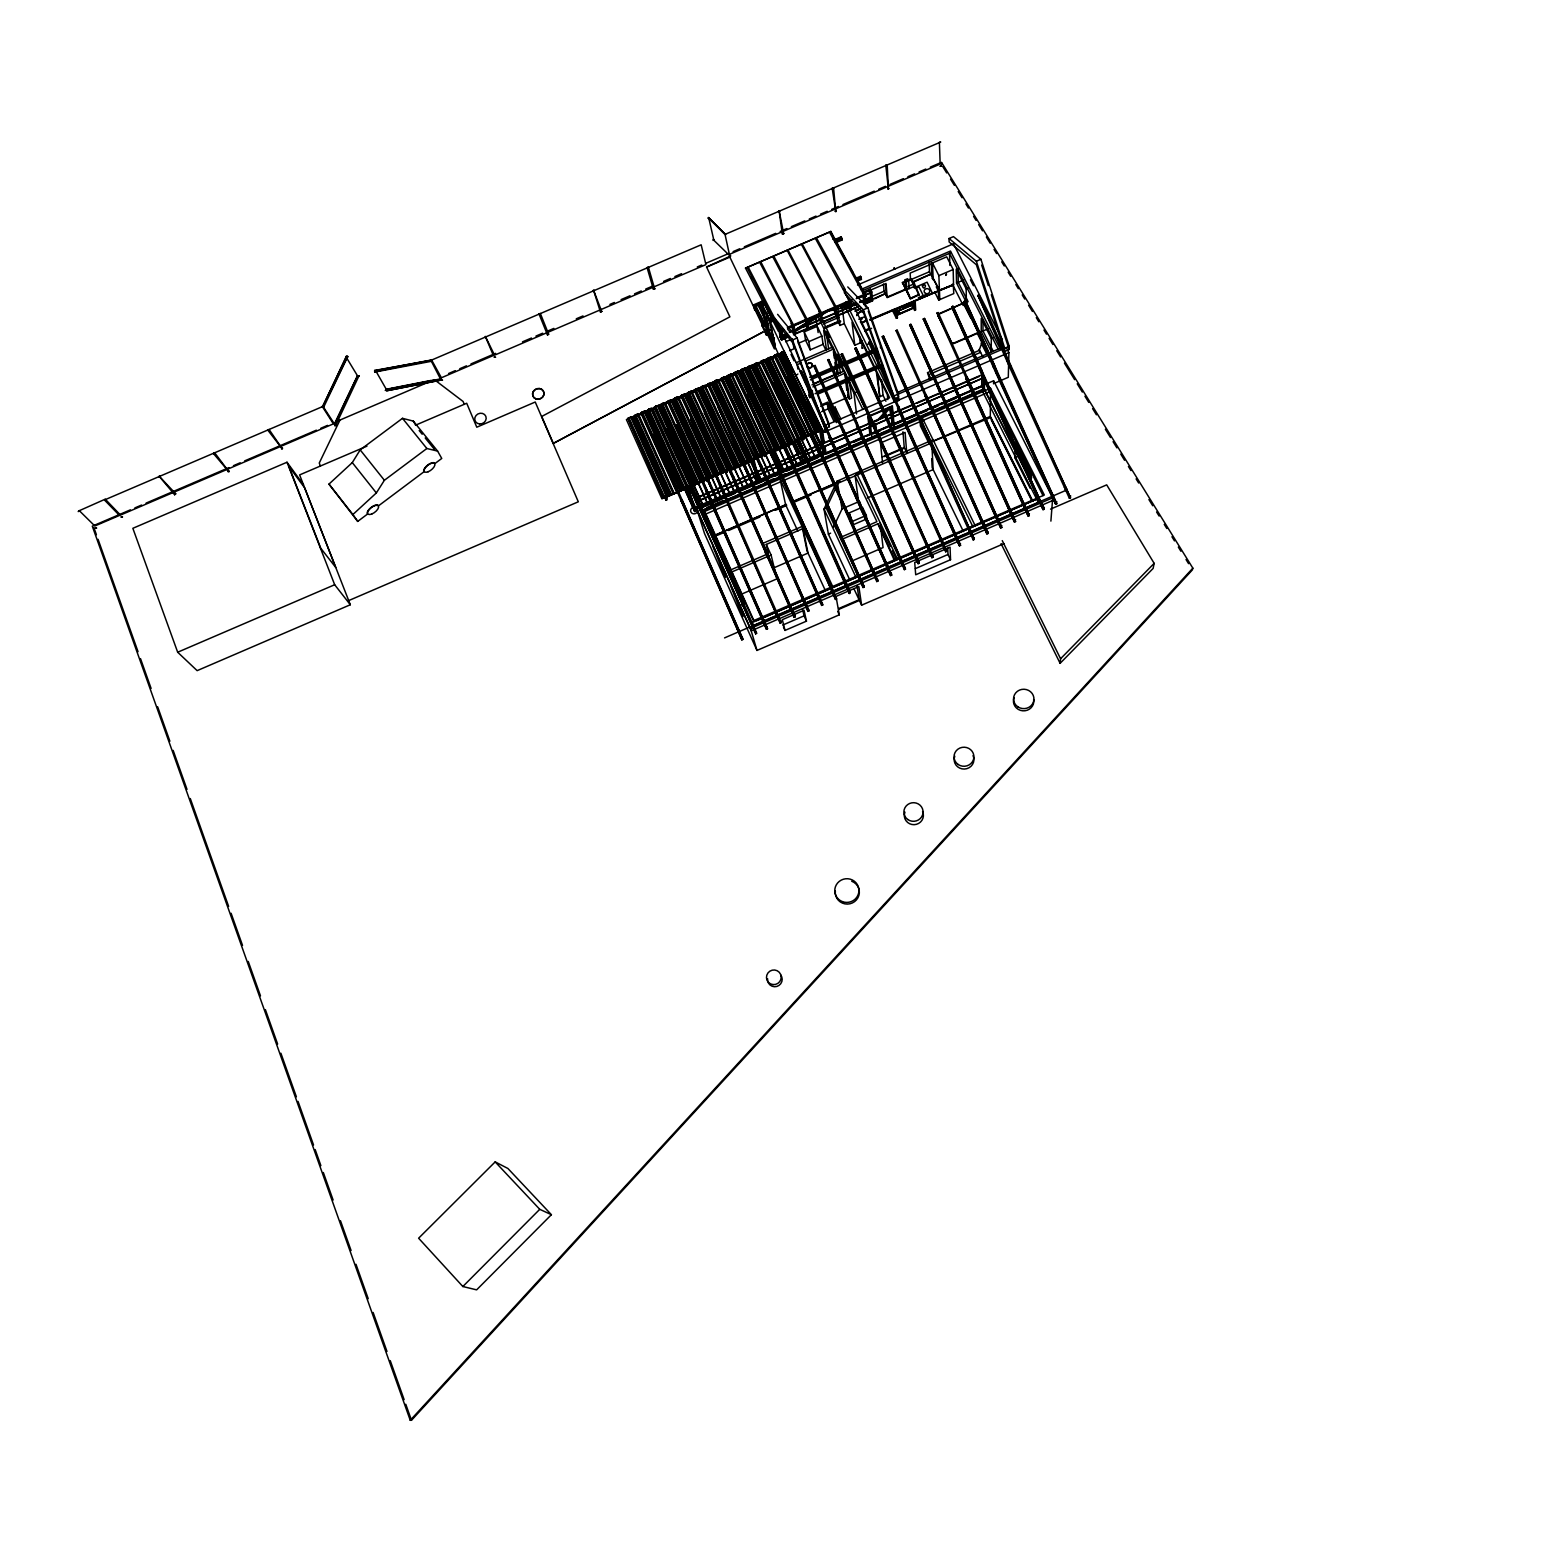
<?xml version="1.0" encoding="UTF-8"?>
<svg xmlns="http://www.w3.org/2000/svg" width="1562" height="1562" viewBox="0 0 1562 1562"><rect width="100%" height="100%" fill="white"/><g stroke="black" fill="none" stroke-linecap="round" stroke-linejoin="round"><path stroke-width="1.5" d="M1029.319 515.616L967.073 376.872L965.941 378.902L1028.167 516.124L1029.319 515.616L938.137 312.556L936.907 313.396L938.137 312.556M982.166 390.656L1038.418 502.691L752.318 626.362L699.425 508.743L696.027 497.907L982.888 374.353L984.431 377.438L697.589 501.519L696.183 498.356L912.325 405.261M982.947 525.125L924.88 395.049L926.012 394.561L984.099 524.442L988.082 533.443L986.93 533.95L982.947 525.125L984.099 524.617M982.986 319.917L982.986 331.007L992.963 350.708L991.206 351.47L981.229 331.769L981.229 318.453L991.323 338.368L991.206 351.47M1017.213 454.952L984.411 389.68L984.431 380.093M653.424 289.302L654.693 288.755L653.424 289.302L647.078 267.61L648.406 267.219L647.117 267.785M654.732 289.087L648.406 267.219M986.93 533.95L896.022 330.675L897.174 330.187L988.082 533.443M990.191 417.698L933.119 441.343M1032.775 501.109L990.308 416.429L990.542 388.274L704.696 511.457L707.566 520.79M863.005 348.15L861.912 348.326L862.068 340.614M993.569 383.842L993.608 380.757L696.691 508.665L704.54 533.579L756.984 650.436L839.302 614.823L836.002 596.43L858.846 586.551L861.619 605.177L1003.995 543.596M786.604 378.004L787.756 377.223L877.942 581.064L876.79 581.572L815.442 443.725L786.604 378.004L787.756 377.223M600.433 312.01L601.702 311.463L600.433 312.01L593.501 290.044L601.702 311.463M983.299 378.453L981.737 375.368L981.756 386.068L983.279 389.133L983.299 377.926L951.688 307.031L952.918 306.211L1044.197 509.192L1043.065 509.681L983.299 378.18L984.431 377.692L1039.199 498.18L1038.066 498.668M995.814 372.771L964.301 301.31L965.433 300.822L1056.791 503.745L1055.658 504.233L995.814 372.771L996.966 372.049L994.428 365.098L965.433 300.822M982.264 375.895L983.396 375.368L981.893 370.506L952.918 306.211M996.693 519.17L909.689 324.798L910.822 324.31L1001.828 527.507L1000.676 527.995L996.693 519.17L997.845 518.506L910.822 324.31M386.4 389.953L385.248 390.48L386.439 389.778M375.427 370.936L374.997 372.01L374.665 370.428L432.166 360.158L374.646 371.717L374.665 370.428M1000.676 527.995L909.689 324.798M949.052 238.517L976.348 261.245L1004.737 348.248L1004.678 351.45L1009.15 349.517L1009.228 346.315L980.916 259.272L953.464 236.623L949.052 238.517L949.13 241.973L976.367 264.739L1003.917 349.166M540.393 313.669L539.007 313.903L540.354 313.493L548.652 334.19L547.481 334.873L548.652 334.19M1006.729 348.346L1008.915 352.602L1008.291 377.301L994.857 383.08M1009.482 366.894L977.929 295.452L979.081 294.964L1070.536 497.809L1069.384 498.298L1009.482 366.894L1010.614 366.152L1009.579 364.102L1008.427 364.61M1010.438 513.234L923.337 318.921L924.489 318.433L1015.573 521.571L1014.441 522.059L1010.438 513.234L1011.59 512.551L924.489 318.433M1030.237 488.359L1014.831 457.666L1015.32 443.276L1030.979 474.36L1030.608 481.369M800.31 371.815L801.443 371.326L800.31 371.815L890.574 575.597L891.726 575.109L801.443 371.326M1014.441 522.059L923.337 318.921M346.315 356.39L347.682 356.312L346.373 356.214L322.573 407.252L347.623 356.644L346.491 356.858M347.623 356.644L323.685 407.135L322.241 406.413L323.51 406.354M1028.167 516.124L937.005 313.044M905.491 569.154L846.487 436.872L842.836 431.913L813.978 366.25L815.13 365.449L905.491 569.154L904.339 569.642L844.339 435.271M815.13 365.449L813.978 366.25M898.97 310.701L912.208 305L898.97 310.701L899.204 313.864L912.403 308.183L912.208 305M920.35 413.051L982.869 386.107L1040.175 500.66L1037.988 496.306M1043.065 509.681L951.785 306.699M1056.791 503.745L996.966 372.283M1050.894 521.122L1052.69 497.829L993.608 380.757M1055.658 504.233L964.301 301.31M827.665 360.061L828.817 359.572L827.665 360.061L918.124 563.687L919.276 563.199L828.817 359.572M1064.366 487.305L1065.518 486.817L1066.534 488.808L1065.362 489.492M1069.384 498.298L1070.712 495.915M841.313 354.496L842.484 353.676L933.041 557.243L931.889 557.732L870.229 420.119L841.313 354.496L842.484 353.676M1050.543 509.134L1106.697 484.864L1154.162 563.355L1153.127 568.431L1060.11 663.323L1060.578 658.754L1002.257 540.628M854.98 348.619L856.171 347.799L946.806 551.288L945.654 551.796L883.916 414.242L854.98 348.619L856.171 347.799M868.706 342.41L869.839 341.922L868.706 342.41L959.419 545.841L960.571 545.353L869.839 341.922M882.315 336.865L883.506 336.045L974.317 539.398L973.185 539.886L911.271 402.449L882.315 336.865L883.506 336.045M899.849 308.983L900.61 307.812M903.949 306.64L905.413 306.113M907.034 306.035L905.98 305.898L907.561 305.449M910.412 303.829L911.857 303.536L910.763 303.77M896.022 330.675L897.174 330.187M708.562 218.641C709.656 215.576 706.395 219.344 709.031 217.977L725.588 234.827L725.354 233.831M941.574 164.674L941.495 162.331L1192.841 568.158L1192.411 569.837L411.47 1420.288L410.259 1420.307L92.295 526.16L130.388 509.856M887.216 165.299L885.81 165.221L887.216 165.142L888.407 189.275L885.81 165.377M887.626 188.787L888.993 188.533M833.581 188.28L832.175 188.182L833.581 188.104L835.787 211.827L832.234 188.494M782.308 233.909L783.675 233.675L782.308 233.909L779.087 210.597L783.675 233.675M432.049 359.885L701.162 244.804L705.926 264.603L494.568 355.16L485.333 336.377L493.377 355.492L441.402 377.77L431.405 359.65L431.073 361.017L431.561 359.963L374.841 370.741M979.081 294.964L977.832 295.804M929.8 379.644L927.535 372.654L979.12 350.454L981.932 342.683M346.491 356.683L322.436 406.706L323.627 406.51M807.905 402.469L821.71 431.776L822.842 431.307L784.241 351.372A3.046 1.523 -26.8 0 0 781.117 352.778A3.026 1.523 -26.8 0 1 777.817 354.223A3.026 1.523 -26.7 0 0 774.479 355.648A3.026 1.523 -26.7 0 1 771.159 357.073A3.026 1.523 -26.6 0 0 767.821 358.499A3.026 1.523 -26.6 0 1 764.521 359.924A3.026 1.523 -26.5 0 0 761.182 361.369A3.026 1.523 -26.5 0 1 757.863 362.794A3.026 1.523 -26.4 0 0 754.524 364.219M933.022 439.762L837.134 481.096L824.014 509.075L828.387 534.106L849.943 580.205M833.483 527.077L842.094 508.861L837.134 481.096M855.644 576.554L824.014 509.075L826.298 508.099L838.13 483.185L931.772 442.807L933.158 469.576L867.398 497.946M334.444 423.849L357.425 375.817M358.752 376.286L335.928 424.805L334.698 424.376L357.542 375.876L359.28 375.817L357.718 376.169L346.217 357.21M339.969 420.061L319.253 463.035L320.405 465.984M666.876 496.306L663.03 498.141L627.924 418.479A3.026 1.523 -24.3 0 1 631.302 417.152A3.026 1.523 -24.4 0 0 634.621 415.726A3.026 1.523 -24.4 0 1 637.96 414.301A3.026 1.523 -24.5 0 0 641.299 412.856A3.026 1.523 -24.5 0 1 644.637 411.431A3.026 1.523 -24.6 0 0 647.957 410.005A3.026 1.523 -24.6 0 1 651.295 408.561A3.026 1.523 -24.7 0 0 654.634 407.135A3.026 1.523 -24.7 0 1 657.973 405.71A3.026 1.523 -24.8 0 0 661.292 404.265A3.026 1.523 -24.9 0 1 664.631 402.84A3.026 1.523 -24.9 0 0 667.95 401.414A3.026 1.523 -25 0 1 671.289 399.97A3.026 1.523 -25 0 0 674.628 398.544A3.026 1.523 -25.1 0 1 677.967 397.119A3.026 1.523 -25.1 0 0 681.286 395.674A3.026 1.523 -25.2 0 1 684.625 394.249A3.026 1.523 -25.2 0 0 687.944 392.823A3.026 1.523 -25.3 0 1 691.283 391.379A3.026 1.523 -25.4 0 0 694.602 389.953A3.026 1.523 -25.4 0 1 697.941 388.528A3.026 1.523 -25.5 0 0 701.26 387.103A3.026 1.523 -25.5 0 1 704.599 385.658A3.026 1.523 -25.6 0 0 707.937 384.232A3.026 1.523 -25.6 0 1 711.257 382.807L748.178 461.434A3.065 1.445 -25.5 0 0 751.537 459.97A3.085 1.445 -25.6 0 1 754.934 458.525A3.065 1.445 -25.6 0 0 758.312 457.061A3.085 1.445 -25.7 0 1 761.69 455.616A3.065 1.445 -25.7 0 0 765.068 454.151A3.085 1.445 -25.8 0 1 768.445 452.687A3.065 1.445 -25.8 0 0 771.823 451.242A3.085 1.445 -25.9 0 1 775.221 449.778A3.065 1.445 -25.9 0 0 778.579 448.333A3.085 1.445 -26 0 1 781.976 446.869A3.065 1.445 -26 0 0 785.354 445.424A3.085 1.445 -26.1 0 1 788.732 443.959A3.065 1.445 -26.1 0 0 792.11 442.515A3.085 1.445 -26.2 0 1 795.488 441.05A3.065 1.445 -26.2 0 0 798.865 439.605A3.085 1.445 -26.3 0 1 802.243 438.141A3.065 1.445 -26.3 0 0 805.621 436.696A3.085 1.445 -26.3 0 1 808.999 435.232A3.065 1.445 -26.4 0 0 812.377 433.787A3.085 1.445 -26.4 0 1 815.755 432.323A3.085 1.445 -26.5 0 0 819.132 430.878A3.085 1.445 -26.5 0 1 822.256 429.433L818.625 431.132L780.668 353.012L784.163 351.255M862.185 317.613L860.291 318.746M352.29 462.606L360.178 449.876L402.488 418.323L413.364 421.135L437.594 451.086L441.753 458.447L435.115 463.426A7.049 3.124 -38.4 0 0 427.91 464.91A7.049 3.124 -38.4 0 0 423.868 471.841L378.726 505.678A7.068 3.124 -37.5 0 0 371.307 507.318A7.068 3.124 -37.5 0 0 367.402 514.152L357.718 521.415L328.977 484.103L352.29 462.606L376.344 492.948L352.895 514.523L357.718 521.415M376.344 492.948L384.389 480.276L426.856 448.509L437.594 451.086M347.701 357.093L346.608 357.151M894.304 268.449C896.295 270.734 892.371 266.282 894.577 268.488M905.335 306.347L904.047 306.894M909.474 304.902L908.752 305.293M876.341 421.447L889.754 406.725L892.273 424.786M880.246 418.889L890.691 407.428M410.259 1420.307L1192.841 568.158M1060.578 658.754L1154.162 563.355M551.406 1214.689L476.625 1289.861L462.86 1286.522L418.616 1238.217L495.174 1161.894L507.904 1168.474L551.406 1214.689L539.749 1209.32L495.174 1161.894M462.86 1286.522L539.749 1209.32M666.915 496.404A3.085 1.445 -24.3 0 0 663.538 497.868A3.085 1.445 -24.2 0 1 661.937 498.864L626.401 419.592A3.026 1.523 -24.2 0 0 627.963 418.596L631.263 417.054L666.935 496.404A3.065 1.445 -24.3 0 0 670.313 494.959A3.085 1.445 -24.4 0 1 673.691 493.494A3.065 1.445 -24.4 0 0 677.088 492.03A3.085 1.445 -24.5 0 1 680.466 490.585A3.065 1.445 -24.5 0 0 683.863 489.121A3.085 1.445 -24.6 0 1 687.241 487.656A3.065 1.445 -24.6 0 0 690.619 486.212A3.085 1.445 -24.7 0 1 694.016 484.747A3.065 1.445 -24.7 0 0 697.394 483.283A3.085 1.445 -24.8 0 1 700.791 481.838A3.065 1.445 -24.8 0 0 704.169 480.374A3.085 1.445 -24.9 0 1 707.566 478.909A3.065 1.445 -24.9 0 0 710.944 477.464A3.085 1.445 -25 0 1 714.322 476A3.065 1.445 -25 0 0 717.7 474.536A3.085 1.445 -25.1 0 1 721.097 473.091A3.065 1.445 -25.1 0 0 724.475 471.626A3.085 1.445 -25.2 0 1 727.872 470.162A3.065 1.445 -25.2 0 0 731.25 468.717A3.085 1.445 -25.3 0 1 734.628 467.253A3.065 1.445 -25.3 0 0 738.006 465.808A3.085 1.445 -25.4 0 1 741.403 464.344A3.065 1.445 -25.4 0 0 744.781 462.879A3.085 1.445 -25.5 0 1 748.159 461.434M674.179 493.319L638.448 414.125L636.144 414.613L634.133 416L669.844 495.174M676.619 492.264L640.85 413.09L642.822 411.743L646.356 410.884L682.223 490.019L676.58 492.303A3.085 1.445 -24.4 0 1 674.237 493.319L669.805 495.213A3.085 1.445 -24.3 0 1 668.673 495.837L666.896 496.306M683.355 489.375L687.788 487.481L651.764 408.404L649.499 408.873L647.469 410.259L683.395 489.355A3.085 1.445 -24.5 0 1 682.223 490.019M667.501 401.629L703.72 480.608L709.304 478.343L673.027 399.442L667.462 401.668A3.026 1.523 -24.9 0 1 665.158 402.664L661.038 404.343L696.886 483.556A3.085 1.445 -24.7 0 1 695.773 484.181L693.997 484.63L657.934 405.593M710.437 477.718L714.869 475.824L678.435 396.943L676.151 397.412L674.12 398.798L710.476 477.679A3.085 1.445 -24.9 0 1 709.304 478.343M680.798 395.947L686.343 393.702A3.026 1.523 -25.2 0 0 687.456 393.077L691.81 391.203A3.026 1.523 -25.4 0 0 694.114 390.227L699.659 387.981L736.366 466.706L730.743 468.971M737.557 466.023L700.811 387.317L705.126 385.482A3.026 1.523 -25.6 0 0 707.43 384.506L712.975 382.26L749.897 460.868L744.273 463.153L707.488 384.467M714.556 381.265L751.088 460.204L755.461 458.33L718.383 379.781L716.138 380.249L714.556 381.265L751.537 459.97M726.291 376.54L720.746 378.785L757.843 457.295L763.428 455.05L726.291 376.54A3.026 1.523 -25.9 0 0 727.404 375.915L731.758 374.04L768.934 452.531A3.085 1.445 -25.8 0 0 771.316 451.496L776.939 449.231L739.607 370.819L734.062 373.064M741.189 369.823L778.13 448.567L782.503 446.693A3.085 1.445 -26 0 0 784.846 445.678L790.47 443.413L752.904 365.118L747.378 367.343A3.026 1.523 -26.2 0 1 745.074 368.32L741.189 369.823L778.598 448.333M754.016 364.473L758.371 362.618L795.976 440.875M811.928 434.002L774.03 355.863L776.041 354.515L779.497 353.676L817.492 431.776L811.869 434.041A3.085 1.445 -26.4 0 1 809.526 435.056L771.628 356.897L767.332 358.772A3.026 1.523 -26.6 0 1 766.2 359.397L760.674 361.623L798.416 439.82A3.085 1.445 -26.2 0 1 796.015 440.875L791.602 442.768M709.031 217.977L724.827 234.28M697.14 483.361L701.318 481.643M691.751 391.222L728.341 470.006L723.967 471.9A3.085 1.445 -25.1 0 1 722.835 472.525L717.212 474.809L680.837 395.908M705.067 385.502L741.872 464.168L737.498 466.062M766.2 359.397L803.981 437.594L798.358 439.859M809.526 435.056L805.113 436.95L767.372 358.733M901.977 307.558L902.582 306.953M908.44 304.512L909.338 304.18M911.603 303.77L911.447 303.887M695.773 484.181L659.691 405.163L655.864 406.14L654.127 407.389L690.17 486.426L693.977 484.63M796.835 374.821L797.87 374.06M867.574 344.401L868.628 343.64M785.569 334.776L782.132 337.919L785.959 335.557M789.396 332.394L834.791 313.24L834.264 309.335M818.976 315.133L793.594 330.832L792.715 325.111L759.581 262.104L760.674 261.635L794.511 326.946L793.379 327.415L791.114 323.119M809.116 321.967L820.421 314.958L820.226 313.63L807.339 322.319M824.599 312.38L827.919 310.33L835.279 309.549M784.612 338.153L788.322 335.85M857.889 304.453L828.309 311.131L793.496 331.632M768.426 452.589L764.56 454.425L727.443 375.876M763.017 331.984L553.319 443.413L763.037 332.081M851.739 561.09L883.057 547.579L880.207 522.821M753.821 620.563L1044.314 495.017L990.542 388.274M736.971 628.803L738.123 628.314L742.985 639.405L741.833 639.912L680.856 500.152L681.989 499.664L738.123 628.314M1050.64 493.241L1051.792 492.752M756.535 620.68L1036.856 499.059L750.853 623.121M737.889 630.853L739.041 630.365L737.947 631.009M751.947 622.34L752.864 624.39L751.752 625.054L755.657 633.938L756.34 631.829L755.657 633.938M678.103 424.356L677.01 425.118L678.103 424.356L767.547 628.783L766.395 629.291L762.51 620.407L763.603 619.743L709.285 495.955M780.219 623.316L780.941 621.188L780.219 623.316L776.314 614.432L777.427 613.768L776.49 611.718M705.536 412.563L704.442 413.344L705.536 412.563L795.175 616.853L794.023 617.341L790.118 608.458L791.231 607.813L736.756 484.122M803.883 602.346L805.016 601.839L747.69 471.353L719.242 406.667L718.11 407.155L807.827 611.386L808.979 610.879L719.242 406.667M763.252 470.201L762.1 470.728L760.284 465.945L761.436 465.437L818.82 595.883L817.707 596.547L821.632 605.412L822.783 604.924L732.949 400.77L731.836 401.551L732.949 400.77M746.656 394.874L836.568 598.949L835.416 599.457L831.492 590.573L832.624 589.909L746.656 394.874L745.543 395.674L746.675 395.166M774.069 383.1L864.157 587.019L863.005 587.527L859.061 578.662L860.193 577.999L774.069 383.1L772.917 383.901L774.069 383.393M872.826 572.532L873.978 572.043L816.36 441.792L815.208 442.28M890.574 575.597L886.63 566.752L887.743 566.088L801.423 371.639M900.376 560.621L901.528 560.133M927.926 548.731L929.058 548.223L871.225 418.167L870.073 418.655M941.691 542.775L942.823 542.287L856.132 348.131M969.201 530.885L970.334 530.377L883.448 336.377M982.947 524.93L984.099 524.442M996.693 518.994L997.845 518.506M1010.438 513.058L1011.59 512.551M1024.184 507.123L1025.336 506.615M1040.214 500.191L1037.89 501.636L1040.194 500.367L1044.197 509.192M1051.656 495.232L1052.808 494.744M1065.382 489.316L1066.534 488.808M751.752 625.054L752.864 624.39M762.51 620.407L763.603 619.743M776.314 614.432L777.466 613.944M790.118 608.458L791.231 607.813M803.903 602.502L805.016 601.839M818.82 595.883L817.707 596.547L763.076 472.798M831.492 590.573L832.624 589.909M859.061 578.662L860.193 577.999M872.846 572.707L873.978 572.043M886.63 566.752L887.743 566.088M900.395 560.797L901.547 560.309M927.926 548.906L929.058 548.223M941.691 542.951L942.823 542.287M969.201 531.06L970.334 530.377M1024.184 507.299L1025.316 506.81M1051.636 495.427L1052.788 494.939M724.553 637.901L1065.928 490.37M756.984 650.436L750.502 628.451L1052.69 497.829M1052.476 500.601L751.205 630.833L697.55 511.399M742.497 637.804L741.325 638.311L652.545 435.349L653.697 434.861L742.985 639.405M766.395 629.291L767.118 627.163M794.023 617.341L794.785 615.194M807.827 611.386L808.608 609.219M821.632 605.412L822.452 603.244M835.416 599.457L836.275 597.27M850.099 591.295L849.22 593.482L850.099 591.295L760.362 388.997L759.23 389.778L760.362 388.997M863.005 587.527L863.903 585.32M876.79 581.572L877.727 579.346M890.379 573.879L891.531 573.371M904.339 569.642L905.335 567.397M917.987 561.929L919.139 561.441M931.889 557.732L932.944 555.467M945.654 551.796L946.728 549.512M959.38 544.045L960.513 543.556M973.185 539.886L974.317 537.582M986.95 532.134L988.082 531.627M1000.715 526.179L1001.867 525.672M1014.499 520.224L1015.651 519.716M1028.265 514.269L1029.417 513.761M1043.182 507.806L1044.334 507.318M1055.795 502.359L1056.947 501.871M782.621 625.112L804.039 615.858L802.575 609.297M915.371 568.607L947.997 554.49L947.743 548.184M785.022 630.423L806.461 621.149L804.059 610.293L782.328 619.684L785.022 630.423L783.421 626.889M950.536 559.723L915.703 574.777L914.707 562.437L950.067 547.169L950.536 559.723L947.997 554.49M838.638 608.575L858.788 599.867M838.794 609.375L858.905 600.687M938.391 288.482L929.488 271.729L929.058 262.084M809.682 377.282L876.887 348.385M812.416 377.34L877.395 349.4M818.878 374.997L825.595 372.107M830.066 370.194L836.783 367.304M841.254 365.391L861.384 356.722M865.856 354.808L877.043 349.986L878.703 366.719M810.424 379.878L877.551 351.02L879.191 367.734M177.677 652.233L334.678 584.735L350.318 604.748L197.144 670.645L177.677 652.233L132.848 528.307L286.998 462.235L303.497 484.786M814.817 383.159L837.134 373.552L833.717 348.99L805.758 361.017M811.967 384.916L844.32 370.995L845.276 378.238M812.923 386.927L845.296 373.006L848.459 397.099L828.309 405.788M816.809 391.73L878.547 365.176M815.091 393.702L882.393 364.747L882.53 366.309L817.531 394.268M828.075 388.508L852.305 378.102M856.698 376.208L876.516 367.675M809.311 396.592L809.78 397.607L813.138 396.162M938.391 316.305L951.16 341.785A2.402 2.187 -6.5 0 0 954.343 342.82L978.378 332.472L963.539 303.106L939.582 313.415A2.382 2.167 -7.1 0 0 938.391 316.305L949.052 338.056M951.16 341.785L951.18 342.312A2.402 2.187 -6.5 0 0 954.343 343.328L978.398 332.979L978.378 331.866M981.229 331.769L988.434 328.664M821.319 404.87L827.88 402.059L836.978 421.115M820.694 406.335L827.255 403.523L836.392 422.658M856.542 413.891L853.926 393.155L856.152 392.199M847.522 395.127L849.416 399.071L851.583 398.134L848.888 377.125M991.323 338.368L993.1 337.607M821.553 411.685L828.075 408.873L827.255 403.523M837.173 421.818L835.123 407.057L837.271 421.76M927.535 372.654L928.941 374.607L980.604 352.368L979.276 350.454M861.892 342.215L854.785 345.261L852.032 322.26L876.38 372.225L879.777 396.728L883.038 395.323L881.534 379.839M898.443 392.082L999.953 348.365M819.074 427.246L820.187 426.758M828.934 423.732L829.383 426.699L824.892 428.632L824.424 425.665L828.934 423.732L797.108 337.997L777.603 314.333M828.133 424.317L889.637 397.822L845.257 306.699M847.756 286.92L867.886 307.831L898.365 394.054L898.599 397.119L894.128 399.032L893.855 396.006L1000.773 349.986L950.477 251.033L862.009 289.009M1004.737 348.248L1009.228 346.315M820.284 428.847L821.397 428.359L822.842 431.307M754.993 457.607L761.202 454.933M798.592 438.844L804.801 436.169M808.94 434.392L815.149 431.717L825.517 453.624L824.365 446.498M819.425 430.78L687.046 487.774L694.621 511.535L695.715 511.047L685.679 488.32L688.822 494.49M820.519 430.311L821.632 429.823M730.489 470.552L750.678 461.864M773.58 452.004L794.297 443.081M653.15 409.381L689.115 488.886L687.983 489.355L651.256 408.443M705.731 478.167L707.098 481.135L708.211 480.647L698.858 459.755M726.955 471.002L726.213 472.895L725.822 471.49M765.614 359.611L803.747 439.508L802.634 439.996L802.36 438.531M666.037 500.309L666.583 498.18L666.037 500.309L628.959 417.737M1008.915 352.602L822.764 432.772L824.248 441.909M695.031 495.584L695.754 493.729L695.031 495.584L698.605 500.562L701.67 510.481M719.438 485.06L720.219 483.205L719.438 485.06L776.275 614.276M746.558 471.861L747.69 471.353M775.182 459.521L774.322 461.434L775.826 464.812L776.958 464.305M802.634 447.708L801.736 449.622L859.041 578.487M830.086 435.876L829.149 437.829L886.611 566.576M842.66 430.468L843.792 429.98L845.491 434.802M828.778 359.885L857.499 424.063L856.542 426.016L918.124 563.687M883.78 412.758L884.932 412.27M911.173 400.946L912.325 400.458M938.567 389.153L939.699 388.665M952.254 383.256L953.386 382.768M980.76 370.995L981.893 370.506M993.295 365.586L994.428 365.098M1006.963 359.709L1008.115 359.201L1006.904 361.252M681.286 501.5L682.438 501.012M705.712 490.976L706.454 489.121L705.712 490.976L707.195 494.373L708.347 493.846M733.164 479.163L733.964 477.289L733.164 479.163L790.079 608.301M746.89 473.247L748.042 472.759M760.616 467.331L761.748 466.843M774.322 461.434L775.474 460.946M788.029 455.518L788.908 453.624L788.029 455.518L849.22 593.482M801.736 449.622L802.888 449.134M815.442 443.725L816.594 443.237M829.149 437.829L830.281 437.321M842.836 431.913L843.988 431.424M856.542 426.016L857.499 424.063M870.229 420.119L871.362 419.631M883.916 414.242L885.049 413.735M897.584 408.346L898.619 406.354L897.584 408.346L959.419 545.841M911.271 402.449L912.403 401.961M924.938 396.553L926.071 396.065M938.606 390.676L939.758 390.188M952.273 384.779L953.406 384.291M965.941 378.902L967.073 378.414M980.741 372.537L981.873 372.049M993.256 367.148L994.389 366.64M916.796 403.328L979.511 376.325M682.77 504.897L683.902 504.37M720.941 488.457L722.074 487.93M734.667 482.541L735.8 482.033L734.316 478.655M748.393 476.625L749.526 476.117M789.532 458.896L790.665 458.388L791.641 460.478L850.372 592.994M803.239 453L804.391 452.492M816.946 447.103L818.078 446.576M830.652 441.187L831.785 440.679M858.046 429.394L859.178 428.886L860.174 430.956L919.276 563.199M871.733 423.497L872.865 422.99M885.42 417.601L886.552 417.093M899.107 411.704L900.239 411.196L901.254 413.266L960.571 545.353M912.774 405.827L913.926 405.3M926.461 399.931L927.594 399.403M940.129 394.034L941.261 393.526M953.796 388.157L954.929 387.63M967.464 382.26L968.596 381.753M994.779 370.506L995.912 369.979M683.707 506.986L684.859 506.478M984.411 389.172L700.694 511.418L697.453 501.051L984.431 377.438M995.834 372.537L996.966 372.049M1009.482 366.64L1010.614 366.152M683.785 507.201L684.917 506.693M698.663 500.777L697.511 501.285L750.795 622.828M762.451 620.231L708.211 496.677L709.363 496.169M721.937 490.761L723.03 490.038M735.682 484.845L736.815 484.357M749.389 478.929L750.541 478.441M763.115 473.013L764.267 472.525M831.472 590.416L776.841 467.116L777.974 466.608M790.548 461.2L791.7 460.712M804.254 455.303L805.406 454.796M817.961 449.387L819.113 448.899M831.667 443.491L832.819 443.003M845.374 437.594L846.506 437.087M859.061 431.698L860.213 431.19M872.767 425.782L873.9 425.294M886.455 419.885L887.587 419.397M900.142 414.008L901.274 413.5M913.809 408.112L914.961 407.623M927.496 402.215L928.629 401.727M941.164 396.318L942.296 395.83M954.831 390.441L955.964 389.953M968.499 384.545L969.631 384.057M753.821 459.033L759.366 482.131L757.902 478.792L756.75 479.28L758.273 482.619L752.708 459.501M757.902 478.792L756.789 479.514L752.396 461.063M824.111 450.637L823.018 451.106L819.464 429.628M694.387 507.728L824.58 451.633L824.814 453.039M693.743 509.192L823.955 453.097M694.231 510.208L698.624 508.06M699.268 508.294L862.283 438.063M866.754 436.13L915.879 414.965M699.425 508.743L710.573 503.94M715.045 502.007L723.967 498.161M728.439 496.247L735.136 493.358M739.587 491.425L764.15 480.862M775.299 476.039L779.77 474.126M786.467 471.236L793.164 468.346M797.616 466.433L817.707 457.783M826.63 453.937L846.721 445.268M853.418 442.397L862.341 438.551M873.509 433.728L880.207 430.858M891.355 426.035L902.524 421.232M906.995 419.319L915.918 415.472M920.369 413.539L927.067 410.65M931.538 408.736L938.235 405.847M942.706 403.933L956.081 398.154M982.771 388.118L983.904 387.63M706.922 507.494L722.562 500.758M764.99 482.463L773.932 478.616M778.403 476.683L785.1 473.794M700.537 510.969L984.411 388.645L982.869 385.58L699.132 507.826L752.318 626.362M984.411 389.68L704.072 509.954L754.192 621.227M882.335 456.924L904.242 447.493L906.78 452.707M884.58 456.631L904.3 448.138L902.973 431.795M714.576 535.317L786.252 504.428M792.969 501.519L840.005 481.252M855.683 474.477L862.4 471.587M933.08 441.109L990.308 416.429M714.888 535.434L786.467 504.565M793.164 501.675L837.915 482.385M717.368 535.336L724.085 532.447M728.556 530.514L759.835 517.022M775.474 510.286L786.662 505.463M793.359 502.573L811.244 494.861M822.413 490.038L833.581 485.216M842.094 508.861L858.612 501.734L855.117 475.844L876.926 521.688L840.122 537.582M802.067 526.453L762.998 543.303L767.84 553.885L730.957 569.798M768.426 553.202L766.259 544.435L803.044 528.561L808.023 553.085L774.479 567.572M849.142 512.922L862.439 507.201L866.324 515.382L866.773 518.896L853.516 524.617L849.142 512.922L852.559 522.587M766.259 544.435L771.081 555.018L731.914 571.926L735.39 583.622M853.008 521.122L866.324 515.382M828.387 534.106L830.613 533.15M1014.831 457.666L1020.376 455.264L1031.701 477.777M841.117 539.691L877.942 523.797L894.948 559.567M741.11 594.341L776.958 578.858L771.081 555.018M79.467 510.618L105.357 499.118L104.634 500.191L119.493 515.44L94.852 526.003L79.252 510.618L78.217 511.594L79.369 510.735M322.182 406.745L105.552 499.508L120.489 515.089L333.389 423.868L322.241 406.413M725.451 234.222L940.734 142.044L939.387 142.279L940.168 164.069L729.805 254.196M134.859 507.923L141.595 505.053M146.067 503.12L228.97 467.604M233.46 465.691L240.177 462.801M244.668 460.888L316.364 430.175M320.835 428.242L327.571 425.372M336.533 421.525L432.869 380.249M448.567 373.533L455.284 370.643M459.755 368.73L466.491 365.84M470.963 363.926L495.603 353.363M522.509 341.844L531.47 338.017M535.942 336.084L542.658 333.214M547.149 331.281L553.866 328.41M576.28 318.804L582.997 315.934M609.883 304.414L614.374 302.481M621.09 299.611L630.052 295.765M634.543 293.851L641.26 290.962M645.731 289.048L652.467 286.178M663.655 281.375L670.391 278.485M674.862 276.572L681.579 273.682M697.277 266.965L701.748 265.052M706.239 263.138L728.634 253.532M733.125 251.619L739.841 248.729M744.332 246.816L775.689 233.363M780.18 231.449L786.897 228.56M791.387 226.646L804.82 220.886M809.311 218.973L816.028 216.083M820.499 214.17L827.235 211.28M831.706 209.367L838.443 206.496M842.914 204.563L874.29 191.13M878.762 189.217L885.478 186.327M889.969 184.414L903.422 178.654M907.893 176.721L914.61 173.851M919.1 171.937L925.817 169.047M930.308 167.134L939.27 163.288M553.319 443.413L541.702 416.468L729.884 316.832L706.571 267.004L730.762 255.914L729.649 256.676L763.252 326.888M706.59 267.102L730.215 256.988M830.847 231.566L745.504 268.137L830.828 231.43L866.051 296.214L864.938 296.682L829.852 232.836L830.828 231.43M832.976 239.181L834.069 238.713L830.945 232.367M834.459 239.689L841.059 236.858L841.82 238.42L835.221 241.231L835.455 242.813L842.016 240.001L841.43 237.639L834.83 240.47M366.953 446.146L299.611 474.907L350.318 604.748M415.57 425.176L466.706 403.25L476.781 427.207L535.239 402.02L578.311 501.792L348.697 600.589M754.68 310.213L753.567 304.883L762.432 301.075M755.09 305.391L763.759 301.212M765.946 326.751L761.104 302.442L765.126 300.724M754.016 305.84L763.838 301.622M761.28 303.301L768.66 334.288L766.493 335.225L762.822 327.454L760.596 315.583L764.267 323.373L756.067 306.406L762.705 303.555M763.798 304.395L758.741 306.562L763.115 304.239M770.71 315.973L765.048 304.063L762.412 305.176L766.688 326.77M759.64 306.874L765.575 304.297M856.054 278.192L860.467 276.298L861.228 277.88L861.404 279.422L856.991 281.316M856.445 278.973L860.838 277.099M856.835 279.774L861.228 277.88M769.012 319.097L773.405 317.203M769.187 319.956L772.253 318.628M765.653 331.066L767.821 330.129L764.15 322.338L761.963 323.275L766.493 335.225M769.48 320.327L772.546 318.999A2.597 1.152 -26.3 0 0 770.3 320.971A2.597 1.152 -26.3 0 0 772.292 321.499M772.858 320.757L770.222 321.889L772.78 320.327M857.499 285.026L953.484 243.809L1002.394 339.813M861.092 289.731L862.204 289.263M862.439 290.727L951.278 252.595M767.684 331.788L775.357 345.827L768.348 316.793M767.977 332.14L770.613 330.07L767.606 331.359L775.455 348.443L774.381 348.892L765.224 329.523M862.634 292.543L870.424 289.204L871.791 291.977L872.67 300.783L863.864 304.57M862.673 292.992L869.585 290.024L870.952 292.816L858.221 298.283M933.217 279.871L932.475 262.943L946.728 256.832L953.171 269.504L953.542 284.714L938.371 291.04L938.723 300.06L953.777 293.578L953.269 284.46L870.19 320.23M864.079 292.895L886.025 283.464L887.216 297.62L905.882 289.614M932.065 263.705L910.138 273.116L910.587 280.242M782.835 329.27L778.403 331.3L745.464 268.02M787.326 327.473L852.091 299.514M856.601 297.717L865.524 293.89M829.617 309.608L835.104 308.202M783.87 329.738L779.965 331.417L781.566 340.028L780.043 331.847M787.775 328.059L850.411 301.173L851.388 309.471L850.04 306.699M856.23 298.674L871.791 291.977M788.849 328.059L850.47 301.603M748.51 267.707L781.937 332.335L780.824 332.823L747.417 268.176M819.132 311.072L821.436 315.368L822.569 314.899L788.322 250.642M844.573 292.25L850.45 302.911L851.563 302.442L851.017 300.119M919.061 294.554L910.314 298.322L905.706 287.486L905.179 279.754L907.6 278.719L908.674 280.887L909.182 288.599L908.108 286.451L914.453 283.718L919.061 294.554L910.353 299.006L902.426 282.488L911.154 278.739L914.453 283.718M864.587 299.611L884.072 291.235L883.448 284.128M902.485 283.191L929.488 271.729M915.527 285.866L906.78 289.634L906.253 281.921L908.674 280.887M786.936 333.799L780.141 336.709L781.469 339.501L788.419 336.513M855.82 304.219L835.67 312.869L837.017 315.641M859.666 302.559L871.264 297.581M785.51 334.873L780.239 337.236L779.067 330.968M803.102 327.317L851.505 306.523M862.497 301.798L871.303 298.03M872.455 299.182L885.459 293.597L887.177 297.073L906.682 288.697M913.614 281.511L930.913 274.072L939.426 290.005M874.681 298.791L885.459 293.597M913.633 282.058L930.913 274.072M859.1 306.152L794.16 334.053L791.485 323.568L792.832 331.261M872.611 300.353L864.879 303.672L864.001 295.335M789.044 336.709L781.547 339.911L780.219 337.138M793.437 334.815L857.265 307.402M804.176 331.905L817.18 326.321L821.866 336.064L823.096 344.304L810.17 349.868L805.543 340.184L804.176 331.905L808.843 341.648L810.17 349.868M823.525 323.959L838.97 317.32M855.136 310.838L861.345 308.183M855.195 311.385L859.334 309.588M932.045 278.466L933.139 278.016M785.666 341.727L790.06 339.833M939.797 299.592L938.879 275.634L953.171 269.504M774.654 318.062L792.5 339.969L797.108 337.997M914.121 287.779L927.106 282.195L932.338 293.109M843.304 288.833L863.298 309.803L867.886 307.831M976.348 261.245L980.916 259.272M823.935 327.61L837.154 321.928M915.703 288.306L918.944 286.9L923.259 295.53L918.397 297.62M824.99 327.63L840.551 320.932M825.087 328.293L840.649 321.616M320.249 547.579L335.732 567.455L304.668 487.891L288.872 466.316L320.464 547.481M798.455 343.289L807.32 339.481M835.924 307.382L837.622 320.64L839.965 325.443L844.261 323.607L842.191 307.324M858.788 319.214L865.485 316.344M808.843 341.648L821.866 336.064M632.024 418.323L654.185 408.795M658.617 406.901L784.983 352.602L785.413 354.535M910.607 298.498L918.573 294.867M645.36 412.739L654.224 408.912M680.837 397.49L671.972 401.297L688.901 438.102M691.907 392.726L707.43 386.068M718.5 381.304L760.616 363.204M765.087 361.291L766.181 360.822M771.706 358.44L785.003 352.739M789.65 350.649L794.023 348.775L792.266 338.876M869.956 319.351L939.172 290.512M870.014 319.878L953.542 284.714M957.994 268.469L958.267 282.292L968.108 301.681L966.37 302.442L956.549 283.034L963.695 279.949M953.562 285.045L939.172 290.181M896.217 310.545L898.287 314.723L913.38 308.222L912.989 301.837M864.782 330.383L869.019 328.547M864.84 330.89L869.37 328.918M865.075 331.144L871.596 328.332M896.334 318.277L897.408 317.808L896.725 308.925L895.631 309.393L896.334 318.277L892.214 309.92M914.629 310.408L915.703 309.94L915.156 300.997L914.082 301.466L914.629 310.408L912.559 306.25M966.37 302.442L966.175 288.833L967.932 288.072M796.21 362.716L832.761 346.998M801.462 362.853L797.167 364.707L797.928 369.101M694.602 494.236L666.33 429.706L667.423 428.945L756.809 633.43M719.067 483.693L690.716 419.221L691.829 418.46L781.371 622.808M666.33 429.706L667.423 428.945M690.716 419.221L691.829 418.46M718.149 407.448L719.281 406.96M909.611 325.13L910.763 324.642M923.279 319.253L924.411 318.765M951.688 307.031L952.84 306.542M964.203 301.661L965.336 301.173M938.411 316.832A2.382 2.167 -7.1 0 1 939.602 313.942L963.539 303.106M880.304 367.246L881.28 365.215M631.263 417.034L633.02 416.624L668.673 495.837M713.268 239.259L713.033 240.392L714.088 239.708M763.057 326.809L761.748 325.97L763.037 325.228M840.649 305.761L849.884 304.57M859.627 301.486L864.626 301.251M855.41 303.321L836.236 306.757M860.018 302.286L871.635 299.67L865.524 301.036M840.434 307.499L850.079 306.211M852.891 304.707L857.499 303.672M868.745 302.013L864.411 302.11M386.497 389.524L440.757 378.844L440.933 380.074L386.673 390.773L386.341 389.25L431.171 380.406M440.933 380.074L386.673 390.773M374.997 372.01L431.717 361.232L431.405 359.65M822.256 429.433L783.929 351.274M861.423 319.273L860.193 318.785M860.838 319.331L862.361 318.668L861.892 317.516M334.522 424.103L335.928 424.805M213.643 453.741L214.56 452.668L213.525 453.644L228.989 471.822L214.677 452.785M175.725 493.807L174.612 494.646L175.725 493.807L159.109 476.156L174.612 494.646M434.334 379.625L463.094 401.473L464.305 404.382M269.172 429.628L267.863 430.194L282.371 448.958L269.094 429.491L267.942 430.331M282.624 448.177L281.414 448.88M229.165 470.923L228.032 471.744M159.051 476.957L160.203 476.117M844.32 292.777L863.669 313.161L894.128 399.032M787.502 328.899L790.411 332.433M775.806 321.967L793.086 343.25L824.892 428.632M419.182 430.546L422.209 434.256M425.215 437.985L434.236 449.134M402.488 418.323L426.856 448.509M360.178 449.876L384.389 480.276M328.977 484.103L352.895 514.523M896.119 389.543L898.814 393.409M902.426 282.488L905.706 287.486M322.768 406.003L334.698 424.376M593.111 290.903L594.4 290.356M539.046 314.06L547.481 334.873M942.862 166.744L946.689 172.933M950.536 179.142L954.382 185.331M958.209 191.54L962.055 197.749M965.902 203.939L968.46 208.078M973.575 216.357L976.133 220.476M978.691 224.616L982.537 230.825M986.364 237.014L990.21 243.223M994.057 249.432L996.615 253.552M1001.73 261.83L1004.288 265.97M1008.134 272.159L1010.692 276.298M1015.808 284.557L1018.365 288.697M1022.212 294.906L1024.77 299.045M1028.597 305.234L1032.443 311.443M1036.289 317.633L1038.847 321.772M1043.963 330.051L1046.52 334.17M1049.078 338.31L1052.925 344.519M1056.752 350.708L1060.598 356.917M1064.444 363.126L1074.676 379.664M1077.233 383.783L1082.349 392.062M1084.926 396.201L1088.753 402.391M1092.599 408.6L1096.426 414.809M1105.388 429.277L1110.504 437.536M1113.081 441.675L1116.908 447.884M1120.755 454.073L1124.581 460.282M1128.428 466.472L1130.986 470.611M1136.101 478.89L1138.659 483.009M1148.91 499.547L1152.736 505.756M1156.583 511.965L1159.141 516.085M1164.256 524.363L1166.834 528.503M1171.949 536.762L1174.507 540.901M1178.334 547.11L1180.911 551.23M1186.027 559.508L1188.584 563.648M386.341 389.25L386.556 390.227M413.364 421.135L415.531 424.923M375.622 370.584L386.458 389.602L440.66 379.332L430.78 360.1M835.26 240.841L853.028 272.784M855.39 277.04L866.051 296.214M685.816 488.105L688.12 492.264M685.171 487.344L688.412 493.201M684.937 487.793L689.076 495.31M845.296 289.712L816.75 238.459M685.249 488.867L689.486 496.579M684.117 487.227L689.799 497.517M684.273 487.988L690.189 498.786M685.093 489.824L690.463 499.606M691.595 504.311L692.474 505.932M686.362 492.655L690.853 500.855M687.28 494.724L691.146 501.792M689.389 499.391L691.79 503.784M688.569 497.575L691.556 503.042M690.658 502.242L692.2 505.034M801.326 244.219L835.943 309.139L837.056 308.671L802.536 244.551M787.111 250.31L821.436 315.368M779.692 328.02L781.937 332.335M771.823 315.563L776.314 324.193M970.451 279.832L973.438 285.709M998.177 349.146L949.52 253.337L949.852 265.423M966.175 288.833L956.237 269.23L956.549 283.034M963.539 303.653L970.959 318.316M952.429 284.186L963.227 305.547M977.265 333.311L987.399 353.461M981.17 342.996L987.106 354.711M979.12 349.419L982.713 356.526M932.475 262.943L938.879 275.634M1043.025 495.642L990.523 391.34L705.516 514.152L753.509 620.758M936.263 286.842L938.371 291.04M934.545 291.743L938.723 300.06M990.191 416.722L1032.482 501.07M991.265 419.866L1031.35 499.82M919.1 295.257L911.154 278.739M910.939 279.813L915.293 288.306M905.179 279.754L906.253 281.921M909.494 296.097L902.973 283.015L909.514 296.331M912.403 308.183L899.204 313.864M897.799 308.358L898.287 314.723M928.941 374.607L931.011 378.785M884.072 291.235L886.455 296.077L885.459 284.264M893.288 309.471L897.408 317.808M1001.066 543.635L1060.11 663.323M870.913 292.367L869.526 289.575L871.342 299.943M842.016 240.001L841.059 236.858M860.623 277.86L861.404 279.422M974.864 525.027L922.205 417.718L922.498 422.482M835.26 241.231L837.33 245.429M972.56 526.023L919.959 418.694L920.389 425.821L928.98 443.354M880.285 346.92L880.792 347.935M854.297 307.206L877.356 354.418M963.442 531.568L932.163 467.565L931.713 458.74M860.369 321.303L873.099 347.369M875.208 351.704L877.336 356.038M845.784 302.091L894.089 401.161M805.387 395.518L821.397 428.359L823.584 441.734M883.038 395.323L885.927 401.258M844.261 323.607L854.785 345.261M784.944 355.355L793.281 372.478M782.152 351.919L820.206 429.999M781.527 352.309L819.542 430.409M781.098 352.661L819.132 430.878M779.204 353.793L817.18 431.893M778.911 353.91L816.887 431.991M778.618 353.988L816.575 432.088M778.266 354.047L816.282 432.147M777.778 354.086L815.774 432.323M777.271 354.144L815.247 432.264M775.513 354.769L813.451 432.908M834.791 313.24L836.139 316.012L835.045 307.773M774.869 355.179L812.787 433.318M774.44 355.531L812.377 433.787M770.632 356.995L808.472 435.173M768.855 357.62L806.675 435.818M768.211 358.03L806.031 436.228M767.801 358.381L805.621 436.696M819.191 311.189L820.616 314.431M821.007 317.125L865.055 408.404M821.3 319.038L822.647 321.811L821.436 313.611M826.806 331.359L829.676 337.294M837.798 354.164L842.621 364.141M817.629 315.641L862.829 409.381M832.234 348.15L823.643 330.324L826.513 349.947M843.285 371.073L835.592 355.121L838.228 374.119M853.926 393.155L846.663 378.082L849.416 399.071M765.907 359.514L803.669 437.711M765.321 359.69L803.747 439.508M764.97 359.768L802.77 437.965M764.482 359.807L802.263 438.141M777.505 387.044L779.575 391.34M799.256 432.108L801.326 436.384M763.974 359.865L801.716 438.082M762.197 360.49L799.92 438.727M761.573 360.9L799.275 439.137M761.143 361.232L798.865 439.605M822.647 343.406L825.79 349.947M836.197 371.6L837.134 373.552M806.48 322.865L794.453 330.304M806.734 324.466L794.726 331.886M806.929 325.208L808.257 328L806.949 319.839M757.824 362.677L795.507 441.05M757.316 362.716L794.96 440.992M755.539 363.341L793.164 441.636M754.915 363.751L792.52 442.046M792.11 442.515L754.485 364.102A3.026 1.523 -26.3 0 1 751.205 365.645A3.026 1.523 -26.3 0 0 747.866 367.07A3.026 1.523 -26.2 0 1 744.566 368.495A3.026 1.523 -26.2 0 0 741.208 369.94A3.026 1.523 -26.1 0 1 737.908 371.365A3.026 1.523 -26.1 0 0 734.55 372.791A3.026 1.523 -26 0 1 731.25 374.216A3.026 1.523 -25.9 0 0 727.912 375.661A3.026 1.523 -25.9 0 1 724.592 377.086A3.026 1.523 -25.8 0 0 721.253 378.512A3.026 1.523 -25.8 0 1 717.934 379.937A3.026 1.523 -25.7 0 0 714.595 381.382A3.026 1.523 -25.7 0 1 711.276 382.807M754.075 364.454L791.641 442.729M752.611 365.235L790.157 443.53M752.298 365.332L789.864 443.628M752.005 365.41L789.552 443.725M751.673 365.469L789.259 443.784M751.166 365.528L788.751 443.959M835.026 407.096L840.942 419.202M750.658 365.567L788.205 443.901M748.901 366.211L786.408 444.565M748.257 366.601L785.764 444.955M747.847 366.953L785.354 445.424M747.417 367.304L784.885 445.639M747.358 368.905L784.651 447.747L783.538 448.216L782.113 445.268M746.245 369.374L783.538 448.216M745.015 368.339L782.445 446.693M744.508 368.378L781.996 446.869M744.02 368.437L781.449 446.81M828.075 408.873L834.128 421.584M857.382 474.868L897.252 558.571M880.519 525.515L890.516 546.485M892.507 550.683L896.51 559.079M894.225 560.075L877.942 523.797M806.753 379.781L806.265 378.746L809.78 397.607M806.539 380.308L807.027 381.343M781.39 331.515L806.246 383.842M742.243 369.062L779.633 447.474M741.599 369.472L778.989 447.864M739.295 370.955L776.646 449.348M739.002 371.053L776.334 449.446M738.709 371.131L776.041 449.544M738.357 371.19L775.748 449.602M737.85 371.248L775.221 449.778M737.362 371.287L774.674 449.739M735.585 371.932L772.878 450.383M734.941 372.322L772.233 450.774M734.53 372.674L771.823 451.242M791.036 354.418L794.101 360.861M782.445 339.637L779.965 330.578M809.038 395.069L809.526 396.084M858.612 501.734L862.048 508.939M862.907 510.754L870.229 526.179M751.185 277.079L751.927 278.641L751.615 277.079M767.957 316.012L768.719 317.594M761.104 302.442L770.144 321.479M761.202 302.872L770.222 321.889M790.958 365.684L770.437 322.397L775.279 347.408M759.366 306.289L768.543 325.462M771.491 333.057L774.361 339.091M758.644 306.152L766.649 323.275M771.706 333.721L773.717 337.958M774.244 341.57L769.48 331.495L765.4 310.779M734.101 373.025L771.374 451.477M731.192 374.099L768.465 452.687M730.704 374.158L767.918 452.648M728.927 374.782L766.122 453.292M728.282 375.192L765.478 453.702M727.872 375.544L765.556 455.967L764.443 456.455L727.423 377.477M769.051 333.858L779.379 356.077M755.012 304.961L765.204 326.77M765.907 328.469L768.66 334.288M814.31 430.839L820.558 444.038M822.627 448.431L824.716 452.824M814.544 432.244L820.792 445.424M813.88 431.893L824.424 454.112L820.577 429.159M753.567 304.883L763.174 325.208M809.721 433.67L820.05 455.987L809.409 433.826M805.27 435.603L815.462 457.959M804.938 435.739L815.579 457.92M725.998 376.657L763.115 455.167M725.686 376.774L762.822 455.284M725.393 376.852L762.51 455.362M725.041 376.911L762.217 455.421M724.046 377.008L761.163 455.557M722.269 377.653L759.347 456.202M721.624 378.043L758.702 456.612M721.214 378.394L758.312 457.061M800.798 437.516L811.068 459.658M800.466 437.672L810.99 459.892M796.327 439.449L806.5 461.825M796.112 439.586L806.617 461.786M795.995 439.586L806.343 461.649M794.921 441.616L803.805 460.575M826.298 508.099L857.948 575.558M717.895 379.82L754.934 458.525M717.388 379.878L754.387 458.467M715.611 380.503L752.591 459.111M714.966 380.913L751.947 459.521M712.682 382.378L749.604 460.985M712.37 382.495L749.291 461.102M748.999 461.18L711.784 382.631L748.647 461.259M710.73 382.729L747.632 461.376M793.828 442.085L798.983 453.058M800.857 457.061L802.731 461.044M791.856 441.382L802.028 463.758M791.524 441.519L802.126 463.719M787.385 443.296L797.616 465.456M787.053 443.432L797.538 465.691M854.043 588.972L861.619 605.177M783.948 447.435L793.047 467.624M782.582 445.365L793.164 467.565M708.953 383.373L745.816 462.04M708.308 383.764L745.172 462.43M707.898 384.115L744.781 462.879M704.56 385.541L741.403 464.344M704.072 385.599L740.857 464.285M702.275 386.224L739.06 464.949M778.442 447.142L788.673 469.498L778.11 447.279M773.971 449.075L784.261 471.158M773.639 449.212L784.163 471.255M773.112 451.008L781.957 470.006M701.65 386.634L738.416 465.339M701.24 386.985L738.006 465.808M699.366 388.098L736.073 466.823M699.054 388.216L735.761 466.921M698.761 388.294L735.468 467.018M698.409 388.352L735.155 467.077M697.902 388.411L734.648 467.253M697.394 388.45L734.081 467.214M695.617 389.094L732.285 467.858M694.992 389.504L731.641 468.268M694.582 389.836L731.25 468.717M694.153 390.188L730.782 468.951M771.569 450.481L780.863 470.474M782.308 478.011L832.683 586.472M769.441 451.281L779.711 473.364M769.168 451.145L779.672 473.188M830.398 587.468L780.043 478.987L785.608 504.702L797.87 531.178M765.029 452.921L775.123 475.356M764.697 453.058L774.947 475.16M837.681 611.347L839.302 614.823M825.419 590.67L807.066 551.035L802.536 528.678M691.244 391.261L727.872 470.162M690.736 391.32L727.326 470.123M725.959 469.459L727.345 472.427M688.959 391.964L725.51 470.767M688.334 392.355L724.866 471.177M687.905 392.706L724.475 471.626M687.495 393.038L724.026 471.861M686.343 393.702L722.835 472.525M686.05 393.839L722.542 472.642M685.738 393.936L722.23 472.759M760.557 454.854L770.788 476.957M760.225 454.991L770.73 477.23M756.086 456.768L766.259 479.163M755.754 456.924L766.141 479.222M752.63 460.907L761.651 481.155L751.459 459.033M751.302 460.399L760.557 480.413M685.445 394.014L721.917 472.837M685.093 394.073L721.624 472.895M684.586 394.132L721.117 473.091M684.078 394.19L720.551 473.032M682.301 394.815L718.735 473.696M681.657 395.225L718.11 474.087M681.247 395.557L717.719 474.536M677.928 397.002L714.342 476M677.42 397.041L713.775 475.961M750.209 460.868L755.286 471.88M757.14 475.883L758.976 479.885M759.464 480.901L759.913 481.897M747.144 460.634L757.277 483.029M746.812 460.77L757.238 482.853M742.672 462.547L752.747 484.786M742.34 462.684L752.513 484.845M675.624 397.685L711.979 476.605M674.999 398.076L711.335 477.015M674.589 398.427L710.944 477.464M672.714 399.56L708.992 478.48M672.421 399.657L708.699 478.577M672.109 399.735L708.387 478.655M671.758 399.813L708.094 478.733M690.892 442.436L696.867 455.421M671.25 399.852L707.566 478.909M670.742 399.911L707.02 478.87M738.201 464.48L748.139 486.778M737.869 464.617L748.296 486.895M804.039 615.858L806.461 621.149M733.73 466.413L743.824 488.828M733.398 466.55L743.766 488.652M729.239 468.327L739.041 490.644M728.81 469.752L737.635 489.082M668.966 400.536L705.204 479.514M668.341 400.946L704.56 479.925M667.931 401.297L704.169 480.374M665.1 402.664L701.26 481.662M664.592 402.723L700.811 481.818M664.084 402.781L700.245 481.779M662.288 403.406L698.429 482.443M661.663 403.816L697.784 482.834M661.253 404.148L697.394 483.283M977.929 295.452L1070.536 497.809M724.768 470.26L734.784 492.518M724.436 470.396L734.687 492.577M720.297 472.193L730.196 494.51M719.965 472.329L730.059 494.51M659.398 405.28L695.461 484.298M659.086 405.378L695.149 484.415M658.793 405.456L694.856 484.493M658.442 405.534L694.543 484.571M657.407 405.632L693.469 484.708M655.63 406.276L691.654 485.352M655.005 406.667L691.009 485.762M1011.59 512.746L1015.573 521.571M725.9 496.306L715.826 474.106L725.861 496.579M711.335 476.039L721.371 498.512L711.022 476.176M708.074 478.675L716.841 498.044M708.465 480.042L710.417 484.337M706.864 477.972L716.919 500.172M716.587 500.309L706.532 478.109L716.763 500.484M687.768 485.899L689.115 488.886M650.749 408.502L686.694 487.617M648.952 409.146L684.878 488.262M648.328 409.537L684.234 488.672M647.918 409.888L683.863 489.121M646.063 411.001L681.911 490.136M645.75 411.099L681.618 490.234M645.457 411.196L681.305 490.331M645.106 411.255L681.012 490.39M997.845 518.682L1001.828 527.507M702.392 479.905L712.331 502.203L702.06 480.042M707.195 494.353L708.211 496.677M697.921 481.818L707.898 504.311L697.589 481.955M644.598 411.314L680.485 490.585M644.071 411.372L679.919 490.527M642.294 411.997L678.103 491.19M641.67 412.407L677.459 491.581M641.26 412.739L677.088 492.03M637.921 414.184L673.71 493.494M637.413 414.242L673.144 493.455M970.353 530.572L974.317 539.398M882.374 336.533L973.165 538.089M898.736 407.858L900.239 411.216M942.843 542.463L946.806 551.288M855.019 348.287L945.576 550M694.426 485.977L703.447 505.971M693.098 483.888L703.29 506.283M719.418 545.724L726.408 561.246M696.027 497.907L697.453 501.051M688.959 485.684L698.917 508.177M688.627 485.821L698.8 508.236M696.691 508.665L750.502 628.451M686.772 487.852L695.48 507.24M684.351 487.344L693.02 506.986M635.617 414.867L671.328 494.1M634.992 415.277L670.684 494.51M634.582 415.609L670.313 494.959M632.727 416.742L668.38 495.974M632.434 416.839L668.067 496.072M667.755 496.169L631.829 416.976L667.404 496.228M630.736 417.093L666.369 496.365M665.197 495.427L667.169 499.82M628.334 418.128L663.909 497.419M929.078 548.399L933.041 557.243M841.352 354.183L931.792 555.974M857.675 425.528L859.178 428.906M683.844 487.5L694.621 511.535M627.924 418.479L663.538 497.868M813.997 365.938L904.183 567.904M887.763 566.264L891.726 575.109M873.998 572.219L877.942 581.064M786.604 377.711L876.575 579.834M860.213 578.174L864.157 587.019M772.917 383.588L862.751 585.809M789.181 455.03L790.684 458.408M759.23 389.485L848.947 591.783M832.644 590.085L836.568 598.949M745.523 395.381L835.123 597.758M818.859 596.04L822.783 604.924M731.817 401.258L821.3 603.733M805.055 602.014L808.979 610.879M718.11 407.155L807.456 609.707M791.27 607.969L795.175 616.853M704.403 413.051L793.633 615.701M690.677 418.948L779.789 621.676M706.864 490.488L708.347 493.885M763.662 619.899L767.547 628.783M676.951 424.844L765.946 627.651M666.271 429.433L755.188 632.317M286.998 462.235L334.678 584.735M797.674 341.277L829.383 426.699M792.5 339.969L824.424 425.665M863.298 309.803L893.855 396.006M93.974 527.839L96.414 534.731M98.055 539.32L138.042 651.725M140.502 658.617L151.104 688.432M157.645 706.785L169.887 741.208M173.148 750.385L187.01 789.376M190.291 798.553L228.638 906.39M231.098 913.262L242.52 945.4M248.241 961.45L260.483 995.873M265.384 1009.638L277.626 1044.041M280.887 1053.218L296.389 1096.817M298.03 1101.405L313.532 1144.985M315.173 1149.573L320.874 1165.642M323.334 1172.515L333.116 1200.046M340.457 1220.703L351.079 1250.518M355.98 1264.283L368.222 1298.705M373.123 1312.471L386.985 1351.462M390.246 1360.639L404.128 1399.65M405.769 1404.238L411.47 1420.288M868.238 311.189L898.599 397.119M981.678 265.071L988.355 285.612M991.323 294.73L1009.15 349.517M836.353 211.085L834.987 211.339M687.026 488.867L692.864 507.162L693.958 506.576L688.237 488.691M688.198 487.285L695.324 509.72M778.481 211.339L779.887 211.104M712.76 545.939L725.217 577.257L721.722 565.913M741.071 637.472L741.833 639.912M698.507 501.656L699.678 505.444M719.125 545.841L721.234 552.811M730.528 585.496L742.868 616.6L739.607 605.705L745.308 603.244L736.21 583.056L737.537 587.507M727.404 563.452L729.454 570.286M706.668 479.729L707.078 481.135M792.774 325.13L793.379 327.415M763.564 545.509L765.77 554.276M744.976 463.25L745.328 464.656L746.089 462.762M652.545 435.349L653.697 434.861M753.528 460.575L757.96 479.124M760.069 479.417L760.401 480.784M850.45 302.911L815.657 238.927M764.15 322.338L764.99 326.536M766.2 319.488L768.465 331.007M766.942 312.615L768.25 317.516M773.014 257.203L806.929 321.596L808.062 321.128L774.108 256.734M793.633 325.54L795.038 333.663M815.618 432.694L815.872 434.119M815.149 431.717L815.403 433.123M812.181 390.422L812.884 394.639M820.909 427.324L821.163 428.808M860.174 502.066L861.716 511.555M805.094 319.78L807.378 328.371L806.051 320.21M824.99 446.478L826.103 453.351M816.008 318.57L818.137 332.569M857.069 585.906L859.178 599.945M820.558 313.982L821.749 322.202L819.269 311.639M826.474 333.741L828.68 349.009M833.386 351.47L834.323 358.186M834.948 362.657L835.572 367.129M440.621 378.551L440.777 379.781M838.443 358.909L840.395 373.181M845.921 383.061L846.877 390.305M837.622 307.636L839.965 325.443M849.513 301.544L850.509 309.842L848.693 303.145M868.335 416.429L870.366 434.158M868.628 423.243L867.847 416.468L892.371 405.905L894.206 426.446M869.155 427.754L869.917 434.548M871.713 435.896L869.507 416.429L890.906 407.233L892.488 424.688M859.393 336.025L860.174 342.957M869.273 420.9L870.249 429.57M875.774 423.81L876.555 431.014M874.857 423.087L875.384 427.91M863.864 311.482A6.365 5.76 -10 0 0 862.087 310.955L862.146 311.482A7.83 7.088 -9.9 0 0 856.816 315.641M860.467 276.298L861.013 278.641M863.103 296.956L863.532 300.9M864.899 294.945L865.758 303.282M882.55 462.899L880.48 443.022L905.101 432.42L906.682 452.492M864.333 295.238L865.563 306.913M879.777 396.728L877.551 374.646L887.353 394.776L887.802 399.618M870.424 289.204L871.733 300.724M890.106 407.389L890.711 413.95M891.961 406.257L893.776 426.387M891.394 408.717L892 415.433M931.284 262.143L931.909 276.552M780.629 974.864A7.361 7.263 -33.2 0 1 776.822 986.442A7.361 7.263 -33.2 0 1 767.586 978.652M1033.653 699.561A10.192 9.684 2.6 0 1 1022.68 710.808A10.192 9.684 2.6 0 1 1014.05 697.784M973.048 755.617A9.899 9.509 0.1 0 1 964.359 769.051A9.899 9.509 0.1 0 1 954.772 756.184M922.576 811.615A9.567 9.255 -3 0 1 914.121 824.677A9.567 9.255 -3 0 1 904.945 812.123M851.7 881.222A12.066 11.813 -11.1 0 1 858.866 895.514A12.066 11.813 -11.1 0 1 844.886 903.871A12.066 11.813 -11.1 0 1 835.319 891.023M697.687 509.934A3.573 3.319 -18.1 0 1 694.329 513.839A3.573 3.319 -18.1 0 1 690.619 510.52A3.573 3.319 -18.1 0 1 694.641 507.201M756.496 483.673A3.573 3.3 -14.7 0 1 756.242 482.834M866.637 318.843A6.365 5.76 -10 0 1 860.525 322.416M856.757 315.094A7.83 7.088 -9.9 0 1 862.087 310.955M865.66 320.835A6.365 5.76 -10 0 1 862.458 322.729M862.146 311.482A6.365 5.76 -10 0 1 863.923 312.01M806.734 365.176A2.929 2.655 -12 0 1 811.147 363.067A2.929 2.655 -12 0 1 811.205 367.558A2.929 2.655 -12 0 1 806.734 365.879M441.167 380.074L442.534 380.152L441.226 379.917M494.256 357.171L495.603 357.268L494.295 357.015M334.639 425.567L335.986 425.508L334.639 425.567M121.133 516.963L122.461 516.924L121.133 516.963M95.204 528.151L96.532 528.093L95.204 528.151M922.4 285.885C924.157 292.465 928.218 281.609 922.4 285.885M941.574 166.177L940.207 166.255L941.574 166.177M846.409 583.954L845.276 584.618L846.428 584.129M915.293 554.178L914.16 554.842L915.312 554.354M956.588 536.332L955.456 536.996L956.588 536.508M822.569 429.706L665.002 497.673L822.588 429.823M946.494 274.131L945.654 275.381L946.494 274.111M927.496 294.203L922.791 296.214L927.496 294.203M908.127 305.644L903.383 308.378L908.127 305.644M724.963 234.066L708.875 218.485L713.873 240.294L729.669 255.66L724.963 234.066M809.018 435.232L771.12 356.956L809.018 435.232M761.709 455.596L724.553 376.969L761.69 455.616M690.599 486.094L654.595 407.018L690.638 486.212M1017.858 706.844A10.231 9.704 2.5 0 0 1033.927 699.854A10.231 9.704 2.5 0 0 1019.459 690.111A10.231 9.704 2.5 0 0 1017.858 706.844M958.17 764.501A9.958 9.548 0 0 0 973.868 757.668A9.958 9.548 0 0 0 959.849 748.061A9.958 9.548 0 0 0 958.17 764.501M907.834 819.562A9.606 9.313 -3.1 0 0 923.025 812.923A9.606 9.313 -3.1 0 0 909.553 803.512A9.606 9.313 -3.1 0 0 907.834 819.562M842.445 901.645A12.105 11.852 -11.1 0 0 858.807 888.7A12.105 11.852 -11.1 0 0 839.302 881.358A12.105 11.852 -11.1 0 0 842.445 901.645M772.956 984.587A7.4 7.302 -33 0 0 780.61 974.337A7.4 7.302 -33 0 0 767.938 972.97A7.4 7.302 -33 0 0 772.956 984.587M824.189 432.303A2.655 1.035 -25.9 0 0 827.684 429.823A2.655 1.035 -25.9 0 0 823.896 430.468A2.655 1.035 -25.9 0 0 824.189 432.303M895.26 401.336A2.655 1.035 -26.7 0 0 898.814 398.837A2.655 1.035 -26.7 0 0 895.104 399.442A2.655 1.035 -26.7 0 0 895.26 401.336M895.573 401.981A2.655 1.035 -26.7 0 0 899.126 399.481A2.655 1.035 -26.7 0 0 895.436 400.106A2.655 1.035 -26.7 0 0 895.573 401.981M925.622 293.461A2.831 2.558 -7.7 0 0 929.78 291.001A2.831 2.558 -7.7 0 0 925.446 289.048A2.831 2.558 -7.7 0 0 925.622 293.461M808.686 367.558A2.519 2.304 -12 0 0 812.103 364.961A2.519 2.304 -12 0 0 808.062 363.634A2.519 2.304 -12 0 0 808.686 367.558M479.554 423.946A5.818 5.272 -24.8 0 0 485.821 416.293A5.818 5.272 -24.8 0 0 476 415.551A5.818 5.272 -24.8 0 0 479.554 423.946M536 398.935A5.818 5.272 -22.4 0 0 544.006 392.941A5.818 5.272 -22.4 0 0 534.848 389.739A5.818 5.272 -22.4 0 0 535.961 398.857A5.818 5.272 -22.4 0 0 543.966 392.843A5.818 5.272 -22.4 0 0 534.887 389.836A5.818 5.272 -22.4 0 0 536 398.935M371.834 513.996A6.599 2.929 -37.5 0 0 378.355 505.951A6.599 2.929 -37.5 0 0 369.022 509.778A6.599 2.929 -37.5 0 0 371.834 513.996M428.125 471.783A6.58 2.909 -38.4 0 0 434.744 463.699A6.58 2.909 -38.4 0 0 425.586 467.389A6.58 2.909 -38.4 0 0 428.125 471.783"/></g></svg>
